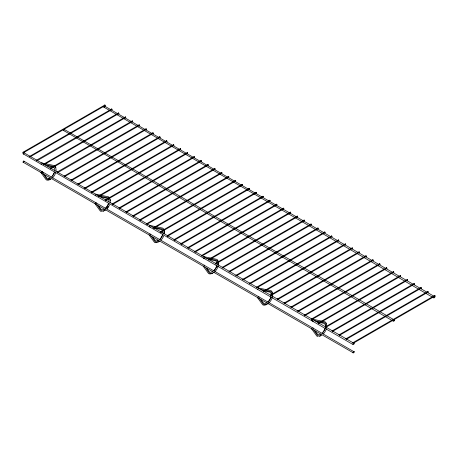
<?xml version="1.0" encoding="UTF-8"?>
<svg xmlns="http://www.w3.org/2000/svg" width="458" height="458" viewBox="0 0 458 458"><rect width="100%" height="100%" fill="white"/><g stroke="black" fill="none" stroke-linecap="round" stroke-linejoin="round"><path stroke-width="0.69" d="M23.679 154.1L23.032 153.728L23.221 153.092L23.679 152.611L24.32 152.983M23.679 162.533L23.032 162.161L23.221 161.525L23.679 161.044L24.32 161.416M64.057 130.788L63.41 130.416L63.599 129.786L64.057 129.305L64.698 129.671M104.43 107.481L103.789 107.109L103.977 106.474L104.43 105.993L105.077 106.365M352.923 344.193L353.57 343.076L354.023 343.031L354.023 344.078L353.112 344.605L23.032 153.728M354.211 351.876L354.023 352.511L353.112 353.038L353.112 351.984L354.023 351.463L354.211 351.876L23.679 161.044M393.302 320.881L393.943 319.764L394.401 319.718L394.401 320.772L393.491 321.293L63.41 130.416M433.68 297.568L434.321 296.452L434.779 296.406L434.779 297.46L433.869 297.986L199.722 162.493M22.9 152.319L23.221 152.13L23.45 152.898L22.9 152.319L104.888 104.985L105.117 105.752L104.567 105.168L104.888 104.985M29.77 156.287L30.325 156.338L30.325 156.865L29.77 156.287L111.758 108.952L112.084 109.508L111.758 109.697M43.516 164.222L43.842 164.038L44.065 164.806L43.516 164.222L125.503 116.887L125.732 117.654L125.183 117.071L125.503 116.887M50.391 168.189L50.712 168.006L50.941 168.773L50.391 168.189L132.379 120.855L132.7 121.416L132.379 121.599M64.137 176.124L64.687 176.181L64.687 176.708L64.137 176.124L146.125 128.79L146.354 129.557L145.804 128.979L146.125 128.79M71.007 180.091L71.334 179.908L71.557 180.675L71.007 180.091L152.995 132.757L153.321 133.318L152.995 133.501M111.437 109.136L111.758 108.952M77.883 184.064L78.433 184.116L78.433 184.643L77.883 184.064L159.871 136.724L160.1 137.492L159.55 136.913L159.871 136.724M84.753 188.032L85.079 187.843L85.302 188.61L84.753 188.032L166.741 140.698L166.97 141.459L166.42 140.881L166.741 140.698M118.954 113.475L118.633 113.664L118.404 112.897L118.954 113.475L36.966 160.815L36.737 160.575L36.737 160.048L118.633 112.92M91.629 191.999L91.949 191.81L92.178 192.578L91.629 191.999L173.616 144.665L173.937 145.22L173.616 145.409M132.059 121.044L132.379 120.855M98.499 195.967L99.048 196.018L99.048 196.545L98.499 195.967L180.486 148.632L180.715 149.4L180.166 148.816L180.486 148.632M105.374 199.934L105.695 199.745L105.924 200.512L105.374 199.934L187.362 152.6L187.585 153.367L187.036 152.783L187.362 152.6M139.576 125.383L139.249 125.566L139.026 124.799L139.576 125.383L57.588 172.718L57.359 172.477L57.359 171.95L139.249 124.822M112.244 203.902L112.565 203.718L112.794 204.48L112.244 203.902L194.232 156.567L194.461 157.334M152.674 132.946L152.995 132.757M119.12 207.869L119.441 207.686L119.67 208.453L119.12 207.869L201.108 160.535L201.331 161.302L200.781 160.718L201.108 160.535M125.99 211.836L126.311 211.653L126.54 212.42L125.99 211.836L207.978 164.502L208.207 165.269L207.657 164.691L207.978 164.502M132.866 215.804L133.186 215.621L133.415 216.388L132.866 215.804L214.854 168.47L215.077 169.237M173.29 144.848L173.616 144.665M139.736 219.771L140.056 219.588L140.285 220.355L139.736 219.771L221.724 172.437L221.953 173.204L221.403 172.626L221.724 172.437M146.612 223.739L146.932 223.556L147.161 224.323L146.612 223.739L228.599 176.404L228.823 177.172L228.273 176.593L228.599 176.404M153.482 227.712L153.802 227.523L154.031 228.29L153.482 227.712L235.469 180.372L235.698 181.139M193.911 156.751L194.232 156.567M160.352 231.679L160.907 231.731L160.907 232.258L160.352 231.679L242.339 184.339L242.568 185.106L242.019 184.528L242.339 184.339M167.227 235.647L167.548 235.458L167.777 236.225L167.227 235.647L249.215 188.312L249.444 189.074L248.894 188.496L249.215 188.312M174.097 239.614L174.647 239.666L174.647 240.192L174.097 239.614L256.085 192.28L256.314 193.047M214.527 168.659L214.854 168.47M180.973 243.582L181.294 243.393L181.523 244.16L180.973 243.582L262.961 196.247L263.19 197.014L262.64 196.43L262.961 196.247M187.843 247.549L188.169 247.36L188.393 248.127L187.843 247.549L269.831 200.215L270.06 200.982L269.51 200.398L269.831 200.215M194.719 251.516L195.039 251.333L195.268 252.095L194.719 251.516L276.706 204.182L276.935 204.949M235.149 180.561L235.469 180.372M201.589 255.484L201.915 255.301L202.138 256.068L201.589 255.484L283.576 208.15L283.805 208.917L283.256 208.333L283.576 208.15M208.464 259.451L208.785 259.268L209.014 260.035L208.464 259.451L290.452 212.117L290.681 212.884L290.223 212.621M215.334 263.419L215.661 263.236L215.884 264.003L215.334 263.419L297.322 216.084L297.551 216.852M255.764 192.463L256.085 192.28M222.21 267.386L222.531 267.203L222.76 267.97L222.21 267.386L304.198 220.052L304.427 220.819L303.872 220.241L304.198 220.052M229.08 271.354L229.401 271.17L229.63 271.938L229.08 271.354L311.068 224.019L311.388 224.58L311.068 224.764M235.956 275.327L236.276 275.138L236.505 275.905L235.956 275.327L317.944 227.987L318.167 228.754M276.386 204.365L276.706 204.182M242.826 279.294L243.146 279.105L243.375 279.872L242.826 279.294L324.814 231.96L325.043 232.721L324.493 232.143L324.814 231.96M249.702 283.262L250.022 283.073L250.251 283.84L249.702 283.262L331.689 235.927L332.01 236.483L331.689 236.671M290.132 212.306L290.452 212.117M256.572 287.229L256.892 287.04L257.121 287.807L256.572 287.229L338.559 239.895L338.788 240.662M297.002 216.273L297.322 216.084M263.447 291.196L263.768 291.007L263.997 291.775L263.447 291.196L345.435 243.862L345.658 244.629L345.109 244.045L345.435 243.862M270.317 295.164L270.867 295.221L270.867 295.742L270.317 295.164L352.305 247.83L352.626 248.385L352.305 248.574M310.747 224.208L311.068 224.019M277.193 299.131L277.514 298.948L277.743 299.715L277.193 299.131L359.181 251.797L359.404 252.564M317.617 228.176L317.944 227.987M284.063 303.099L284.384 302.915L284.613 303.683L284.063 303.099L366.051 255.764L366.28 256.532L365.73 255.953L366.051 255.764M290.933 307.066L291.259 306.883L291.488 307.65L290.933 307.066L372.921 259.732L373.247 260.293L372.921 260.476M331.363 236.11L331.689 235.927M297.809 311.034L298.129 310.85L298.358 311.617L297.809 311.034L379.796 263.699L380.025 264.466M338.239 240.078L338.559 239.895M304.679 315.001L305.005 314.818L305.228 315.585L304.679 315.001L386.666 267.667L386.895 268.434L386.346 267.856L386.666 267.667M311.555 318.974L312.104 319.026L312.104 319.552L311.555 318.974L393.542 271.634L393.863 272.195L393.542 272.378M351.984 248.013L352.305 247.83M318.425 322.942L318.974 322.993L318.974 323.52L318.425 322.942L400.412 275.601L400.739 276.163L400.412 276.346M358.854 251.98L359.181 251.797M325.3 326.909L325.621 326.72L325.85 327.487L325.3 326.909L407.288 279.575L407.517 280.336L406.967 279.758L407.288 279.575M332.17 330.876L332.72 330.928L332.72 331.455L332.17 330.876L414.158 283.542L414.484 284.097L414.158 284.286M372.6 259.921L372.921 259.732M339.046 334.844L339.596 334.895L339.596 335.422L339.046 334.844L421.034 287.51L421.354 288.065L421.034 288.254M379.476 263.888L379.796 263.699M345.916 338.811L346.242 338.622L346.466 339.389L345.916 338.811L427.904 291.477L428.133 292.244L427.583 291.66L427.904 291.477M352.792 342.779L353.341 342.836L353.341 343.357L352.792 342.779L434.779 295.444L435.1 296L434.779 296.189M393.222 271.823L393.542 271.634M400.092 275.79L400.412 275.601M413.837 283.725L414.158 283.542M434.453 295.628L434.779 295.444M23.547 152.691L105.208 105.54M30.096 156.842L112.084 109.508M44.163 164.594L125.83 117.443M50.712 168.75L132.7 121.416M64.778 176.496L146.446 129.351M71.334 180.652L153.321 133.318M78.203 184.62L160.191 137.286M85.079 188.587L167.067 141.253M91.949 192.555L173.937 145.22M98.819 196.522L180.807 149.188M105.695 200.489L187.683 153.155M112.565 204.457L194.553 157.123M119.441 208.43L201.428 161.09M126.311 212.398L208.298 165.063M133.186 216.365L215.174 169.031M140.056 220.332L222.044 172.998M146.932 224.3L228.92 176.965M153.802 228.267L235.79 180.933M160.678 232.235L242.666 184.9M167.548 236.202L249.536 188.868M174.424 240.169L256.411 192.835M181.294 244.137L263.281 196.803M188.169 248.104L270.157 200.77M195.039 252.077L277.027 204.737M201.915 256.045L283.903 208.705M208.785 260.012L290.773 212.678M215.661 263.98L297.648 216.645M222.531 267.947L304.518 220.613M229.401 271.915L311.388 224.58M236.276 275.882L318.264 228.548M243.146 279.849L325.134 232.515M250.022 283.817L332.01 236.483M256.892 287.784L338.88 240.45M263.768 291.752L345.756 244.417M270.638 295.719L352.626 248.385M277.514 299.692L359.501 252.352M284.384 303.66L366.371 256.325M291.259 307.627L373.247 260.293M298.129 311.595L380.117 264.26M305.005 315.562L386.993 268.228M311.875 319.529L393.863 272.195M318.751 323.497L400.739 276.163M325.621 327.464L407.609 280.13M332.497 331.432L414.484 284.097M339.367 335.399L421.354 288.065M346.242 339.367L428.23 292.032M353.112 343.34L435.1 296M41.518 162.928L54.416 165.59M95.642 194.175L108.535 196.843A8.21 4.74 -60 0 1 109.456 197.696M96.043 195.869L95.132 195.343M149.766 225.422L162.659 228.09A8.21 4.74 -60 0 1 163.58 228.943M150.167 227.116L149.251 226.59M203.884 256.669L216.783 259.337A8.21 4.74 -60 0 1 218.483 263.092M203.375 257.837L204.285 258.364M258.009 287.916L270.907 290.584A8.21 4.74 -60 0 1 272.584 293.773M311.623 320.331L312.533 320.858M36.966 160.815L37.287 160.626L36.966 160.071M57.588 172.718L57.908 172.529L57.588 171.973M41.661 171.452L42.279 171.515L43.023 172.609M40.865 172.431L41.775 172.958M95.785 202.699L96.695 203.226M94.989 203.678L95.899 204.205M149.903 233.952L150.814 234.473M149.113 234.925L150.024 235.452M204.028 265.199L204.646 265.256M421.034 287.51L420.805 288.013M203.232 266.172L204.148 266.699M258.152 296.446L259.062 296.973M257.356 297.419L258.266 297.946M311.48 328.667L312.39 329.193M44.455 164.577L53.529 166.431M47.632 165.882L52.51 166.878M97.88 195.681L107.653 197.679A7.288 4.208 -60 0 1 108.723 198.011M101.058 196.986L107.619 198.434M152.703 227.071L161.777 228.926A7.288 4.208 -60 0 1 164.273 233.672M155.176 228.233L161.743 229.681A6.372 3.675 -60 0 1 162.458 230.345M206.827 258.318L215.901 260.173A7.288 4.208 -60 0 1 218.397 264.919M203.724 258.341L205.121 258.627M209.999 259.623L215.861 260.928A6.372 3.675 -60 0 1 217.029 262.583M260.946 289.565L270.02 291.42A7.288 4.208 -60 0 1 272.424 296.727M264.816 291.013L269.985 292.175A6.372 3.675 -60 0 1 271.153 293.83M314.371 320.669L324.144 322.667A7.288 4.208 -60 0 1 326.72 326.336M311.972 320.835L313.364 321.121M317.549 321.974L324.109 323.422A6.372 3.675 -60 0 1 325.426 326.336M104.43 105.993L434.968 296.824M103.789 107.109L136.616 126.059M137.829 126.757L198.509 161.794M64.057 129.305L303.58 267.592M304.816 268.308L365.473 303.328M366.715 304.038L394.59 320.136M23.679 152.611L354.211 343.448M23.032 162.161L352.946 352.637M313.043 319.69L312.694 319.186L325.025 321.831A8.21 4.74 -60 0 1 326.531 323.966M258.57 287.939L258.919 288.443M257.499 289.084L257.848 289.588M204.445 256.692L204.795 257.196M150.327 225.445L150.676 225.949M96.203 194.198L96.552 194.702M42.079 162.951L42.428 163.454M41.008 164.096L41.357 164.599M315.133 331.037L317.738 334.455A6.372 3.675 -60 0 0 320.921 334.14M313.724 329.915L317.102 334.861A7.288 4.208 -60 0 0 321.568 335.262M311.772 329.13L316.816 336.046A8.21 4.74 -60 0 0 318.018 336.418M261.008 299.79L263.613 303.207A6.372 3.675 -60 0 0 266.802 302.893M259.228 298.118L262.978 303.614A7.288 4.208 -60 0 0 268.342 303.408M257.648 297.883L262.697 304.799A8.21 4.74 -60 0 0 266.802 304.393M206.884 268.537L209.489 271.96A6.372 3.675 -60 0 0 212.678 271.646M205.854 267.97L208.859 272.367A7.288 4.208 -60 0 0 214.218 272.161M203.524 266.636L208.573 273.552A8.21 4.74 -60 0 0 212.678 273.145M152.766 237.29L155.371 240.713A6.372 3.675 -60 0 0 158.554 240.398M151.735 236.723L154.735 241.12A7.288 4.208 -60 0 0 159.201 241.521M149.405 235.389L154.449 242.305A8.21 4.74 -60 0 0 157.054 242.54M99.014 206.592L101.247 209.466A6.372 3.675 -60 0 0 104.43 209.151M97.233 204.926L100.611 209.873A7.288 4.208 -60 0 0 105.077 210.274M95.281 204.142L100.331 211.058A8.21 4.74 -60 0 0 101.527 211.43M44.89 175.345L47.122 178.219A6.372 3.675 -60 0 0 50.311 177.904M43.115 173.679L46.493 178.626A7.288 4.208 -60 0 0 50.953 179.026M41.157 172.895L46.206 179.811A8.21 4.74 -60 0 0 50.311 179.404M312.894 327.751L313.186 328.22M42.279 171.515L42.571 171.979M109.542 198.766A7.288 4.208 -60 0 1 110.155 202.425M109.542 204.72A7.288 4.208 -60 0 1 106.84 208.9M110.04 198.978A8.21 4.74 -60 0 1 110.235 200.598M108.535 206.318A8.21 4.74 -60 0 1 107.332 208.075M105.443 209.964A8.21 4.74 -60 0 1 104.43 210.651M103.926 210.915A8.21 4.74 -60 0 1 102.93 211.293M108.334 199.098A6.372 3.675 -60 0 1 108.935 201.348M108.666 203.283A6.372 3.675 -60 0 1 105.598 208.298M108.254 203.976A7.288 4.208 -60 0 1 105.552 208.155M218.168 266.052A7.288 4.208 -60 0 1 215.083 271.394M218.46 263.688A8.21 4.74 -60 0 1 218.283 264.942M216.909 265.777A6.372 3.675 -60 0 1 213.846 270.793M217.189 263.098A7.288 4.208 -60 0 1 217.109 264.174M216.874 265.308A7.288 4.208 -60 0 1 213.794 270.649M272.287 297.299A7.288 4.208 -60 0 1 269.207 302.641M271.033 297.024A6.372 3.675 -60 0 1 267.964 302.04M271.233 293.355A7.288 4.208 -60 0 1 271.308 294.345M270.999 296.555A7.288 4.208 -60 0 1 270.621 297.717M270.38 298.295A7.288 4.208 -60 0 1 267.919 301.896M326.411 328.546A7.288 4.208 -60 0 1 323.331 333.888M320.921 335.64A8.21 4.74 -60 0 1 319.421 336.281M325.157 328.272A6.372 3.675 -60 0 1 322.089 333.292M325.352 324.602A7.288 4.208 -60 0 1 325.432 325.592M324.745 328.964A7.288 4.208 -60 0 1 323.921 330.67M323.594 331.214A7.288 4.208 -60 0 1 322.856 332.233M163.661 235.967A7.288 4.208 -60 0 1 160.958 240.147M164.159 230.225A8.21 4.74 -60 0 1 164.159 233.695M159.561 241.211A8.21 4.74 -60 0 1 158.554 241.898M162.905 231.336A6.372 3.675 -60 0 1 162.991 233.54M162.79 234.53A6.372 3.675 -60 0 1 159.722 239.545M162.372 235.223A7.288 4.208 -60 0 1 159.67 239.402M157.913 240.776A7.288 4.208 -60 0 1 157.014 241.206M54.599 166.758A7.288 4.208 -60 0 1 56.031 171.178M55.796 172.311A7.288 4.208 -60 0 1 52.286 178.053M55.338 166.449A8.21 4.74 -60 0 1 55.916 167.731M53.494 167.187A6.372 3.675 -60 0 1 54.817 170.101M54.542 172.036A6.372 3.675 -60 0 1 51.473 177.051M54.13 172.729A7.288 4.208 -60 0 1 52.241 175.998M49.664 178.282A7.288 4.208 -60 0 1 48.33 178.849"/></g></svg>
